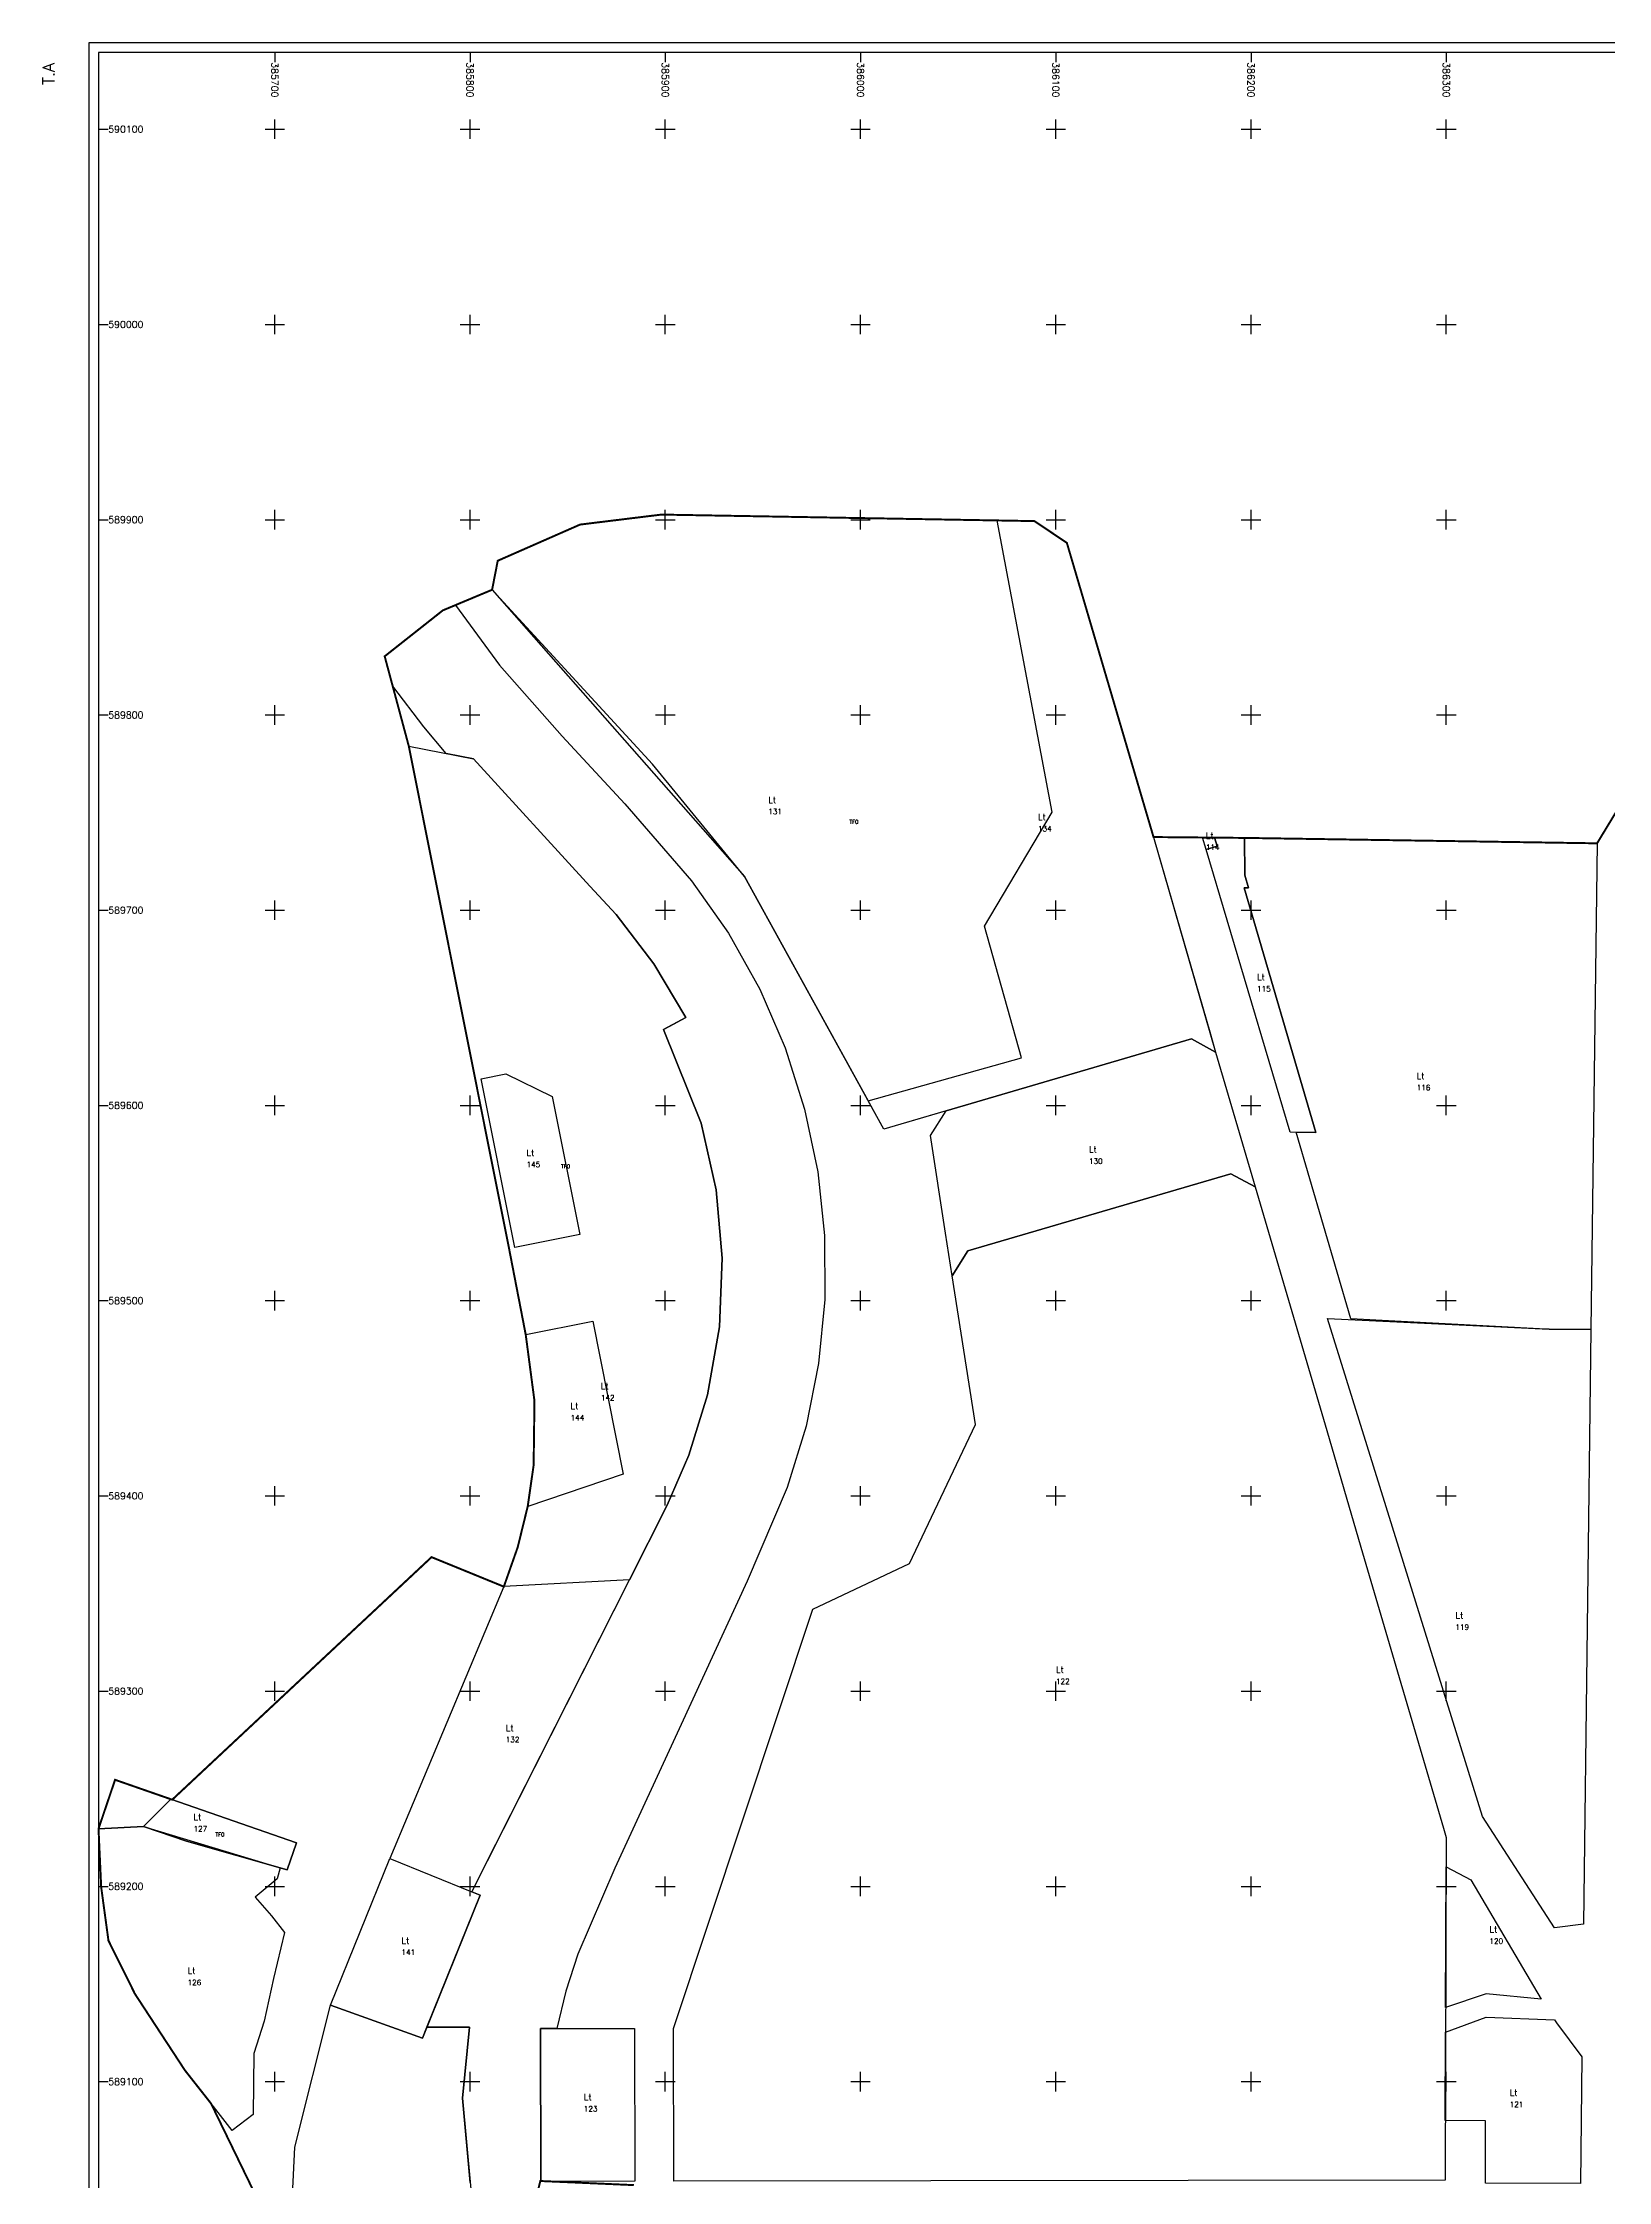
# Model space of a CAD drawing. Extents: x 385562 to 387872, y 587050 to 590157.
# Drawn here: x 385581 to 386383, y 589049 to 590144 of the extents above; entities that cross this region are included whole.
import ezdxf
from ezdxf.enums import TextEntityAlignment as Align

# ---------------------------------------------------------------- set-up
doc = ezdxf.new("R2010")
doc.units = 0
doc.header["$MEASUREMENT"] = 0
for name, color, linetype in [('cartouche', 7, 'CONTINUOUS'), ('croisillon', 7, 'CONTINUOUS'), ('L', 10, 'CONTINUOUS'), ('LOT', 10, 'CONTINUOUS'), ('LS', 7, 'CONTINUOUS'), ('PARCELLE', 160, 'CONTINUOUS'), ('TF', 160, 'CONTINUOUS'), ('TFNO', 160, 'CONTINUOUS')]:
    doc.layers.add(name, color=color, linetype=linetype)
doc.styles.add('ROMANC', font='romanc.shx', dxfattribs={"height": 10})

msp = doc.modelspace()

# ---------------------------------------------------------------- linework, layer by layer
at = {"layer": 'cartouche'}
for points in [[(385604.73, 587049.5), (387854.45, 587049.5), (387854.45, 590144.27), (385604.73, 590144.27)], [(385609.73, 587054.5), (387849.45, 587054.5), (387849.45, 590139.27), (385609.73, 590139.27)]]:
    msp.add_lwpolyline(points, close=True, dxfattribs=at)
at = {"layer": 'croisillon'}
for p, q in [((385700, 590139.27), (385700, 590134.27)), ((385800, 590139.27), (385800, 590134.27)), ((385900, 590139.27), (385900, 590134.27)), ((386000, 590139.27), (386000, 590134.27)), ((386100, 590139.27), (386100, 590134.27)), ((386200, 590139.27), (386200, 590134.27)), ((386300, 590139.27), (386300, 590134.27)), ((385609.73, 590100), (385614.73, 590100)), ((385695, 590100), (385705, 590100)), ((385700, 590095), (385700, 590105)), ((385795, 590100), (385805, 590100)), ((385800, 590095), (385800, 590105)), ((385895, 590100), (385905, 590100)), ((385900, 590095), (385900, 590105)), ((385995, 590100), (386005, 590100)), ((386000, 590095), (386000, 590105)), ((386095, 590100), (386105, 590100)), ((386100, 590095), (386100, 590105)), ((386195, 590100), (386205, 590100)), ((386200, 590095), (386200, 590105)), ((386295, 590100), (386305, 590100)), ((386300, 590095), (386300, 590105)), ((385609.73, 590000), (385614.73, 590000)), ((385695, 590000), (385705, 590000)), ((385700, 589995), (385700, 590005)), ((385795, 590000), (385805, 590000)), ((385800, 589995), (385800, 590005)), ((385895, 590000), (385905, 590000)), ((385900, 589995), (385900, 590005)), ((385995, 590000), (386005, 590000)), ((386000, 589995), (386000, 590005)), ((386095, 590000), (386105, 590000)), ((386100, 589995), (386100, 590005)), ((386195, 590000), (386205, 590000)), ((386200, 589995), (386200, 590005)), ((386295, 590000), (386305, 590000)), ((386300, 589995), (386300, 590005)), ((385609.73, 589900), (385614.73, 589900)), ((385695, 589900), (385705, 589900)), ((385700, 589895), (385700, 589905)), ((385795, 589900), (385805, 589900)), ((385800, 589895), (385800, 589905)), ((385895, 589900), (385905, 589900)), ((385900, 589895), (385900, 589905)), ((385995, 589900), (386005, 589900)), ((386000, 589895), (386000, 589905)), ((386095, 589900), (386105, 589900)), ((386100, 589895), (386100, 589905)), ((386195, 589900), (386205, 589900)), ((386200, 589895), (386200, 589905)), ((386295, 589900), (386305, 589900)), ((386300, 589895), (386300, 589905)), ((385609.73, 589800), (385614.73, 589800)), ((385695, 589800), (385705, 589800)), ((385700, 589795), (385700, 589805)), ((385795, 589800), (385805, 589800)), ((385800, 589795), (385800, 589805)), ((385895, 589800), (385905, 589800)), ((385900, 589795), (385900, 589805)), ((385995, 589800), (386005, 589800)), ((386000, 589795), (386000, 589805)), ((386095, 589800), (386105, 589800)), ((386100, 589795), (386100, 589805)), ((386195, 589800), (386205, 589800)), ((386200, 589795), (386200, 589805)), ((386295, 589800), (386305, 589800)), ((386300, 589795), (386300, 589805)), ((385700, 589695), (385700, 589705)), ((385800, 589695), (385800, 589705)), ((385900, 589695), (385900, 589705)), ((386000, 589695), (386000, 589705)), ((386100, 589695), (386100, 589705)), ((386200, 589695), (386200, 589705)), ((386300, 589695), (386300, 589705)), ((385609.73, 589700), (385614.73, 589700)), ((385695, 589700), (385705, 589700)), ((385795, 589700), (385805, 589700)), ((385895, 589700), (385905, 589700)), ((385995, 589700), (386005, 589700)), ((386095, 589700), (386105, 589700)), ((386195, 589700), (386205, 589700)), ((386295, 589700), (386305, 589700)), ((385700, 589595), (385700, 589605)), ((385800, 589595), (385800, 589605)), ((385900, 589595), (385900, 589605)), ((386000, 589595), (386000, 589605)), ((386100, 589595), (386100, 589605)), ((386200, 589595), (386200, 589605)), ((386300, 589595), (386300, 589605)), ((385609.73, 589600), (385614.73, 589600)), ((385695, 589600), (385705, 589600)), ((385795, 589600), (385805, 589600)), ((385895, 589600), (385905, 589600)), ((385995, 589600), (386005, 589600)), ((386095, 589600), (386105, 589600)), ((386195, 589600), (386205, 589600)), ((386295, 589600), (386305, 589600)), ((385700, 589495), (385700, 589505)), ((385800, 589495), (385800, 589505)), ((385900, 589495), (385900, 589505)), ((386000, 589495), (386000, 589505)), ((386100, 589495), (386100, 589505)), ((386200, 589495), (386200, 589505)), ((386300, 589495), (386300, 589505)), ((385609.73, 589500), (385614.73, 589500)), ((385695, 589500), (385705, 589500)), ((385795, 589500), (385805, 589500)), ((385895, 589500), (385905, 589500)), ((385995, 589500), (386005, 589500)), ((386095, 589500), (386105, 589500)), ((386195, 589500), (386205, 589500)), ((386295, 589500), (386305, 589500)), ((385700, 589395), (385700, 589405)), ((385800, 589395), (385800, 589405)), ((385900, 589395), (385900, 589405)), ((386000, 589395), (386000, 589405)), ((386100, 589395), (386100, 589405)), ((386200, 589395), (386200, 589405)), ((386300, 589395), (386300, 589405)), ((385609.73, 589400), (385614.73, 589400)), ((385695, 589400), (385705, 589400)), ((385795, 589400), (385805, 589400)), ((385895, 589400), (385905, 589400)), ((385995, 589400), (386005, 589400)), ((386095, 589400), (386105, 589400)), ((386195, 589400), (386205, 589400)), ((386295, 589400), (386305, 589400)), ((385609.73, 589300), (385614.73, 589300)), ((385695, 589300), (385705, 589300)), ((385700, 589295), (385700, 589305)), ((385795, 589300), (385805, 589300)), ((385800, 589295), (385800, 589305)), ((385895, 589300), (385905, 589300)), ((385900, 589295), (385900, 589305)), ((385995, 589300), (386005, 589300)), ((386000, 589295), (386000, 589305)), ((386095, 589300), (386105, 589300)), ((386100, 589295), (386100, 589305)), ((386195, 589300), (386205, 589300)), ((386200, 589295), (386200, 589305)), ((386295, 589300), (386305, 589300)), ((386300, 589295), (386300, 589305)), ((385609.73, 589200), (385614.73, 589200)), ((385695, 589200), (385705, 589200)), ((385700, 589195), (385700, 589205)), ((385795, 589200), (385805, 589200)), ((385800, 589195), (385800, 589205)), ((385895, 589200), (385905, 589200)), ((385900, 589195), (385900, 589205)), ((385995, 589200), (386005, 589200)), ((386000, 589195), (386000, 589205)), ((386095, 589200), (386105, 589200)), ((386100, 589195), (386100, 589205)), ((386195, 589200), (386205, 589200)), ((386200, 589195), (386200, 589205)), ((386295, 589200), (386305, 589200)), ((386300, 589195), (386300, 589205)), ((385609.73, 589100), (385614.73, 589100)), ((385695, 589100), (385705, 589100)), ((385700, 589095), (385700, 589105)), ((385795, 589100), (385805, 589100)), ((385800, 589095), (385800, 589105)), ((385895, 589100), (385905, 589100)), ((385900, 589095), (385900, 589105)), ((385995, 589100), (386005, 589100)), ((386000, 589095), (386000, 589105)), ((386095, 589100), (386105, 589100)), ((386100, 589095), (386100, 589105)), ((386195, 589100), (386205, 589100)), ((386200, 589095), (386200, 589105)), ((386295, 589100), (386305, 589100)), ((386300, 589095), (386300, 589105))]:
    msp.add_line(p, q, dxfattribs=at)
at = {"layer": 'L'}
for points in [[(385814.2, 589878.97), (385811.3, 589864.1), (385940.54, 589717.271), (386003.94, 589602.399), (386082.398, 589624.381), (386063.513, 589691.785), (386098.229, 589750.256), (386070.004, 589899.612), (385898.03, 589902.61), (385856.37, 589897.5)], [(386070.004, 589899.612), (386089.08, 589899.28), (386105.68, 589888.12), (386150.06, 589737.45), (386179.195, 589636.573), (386181.869, 589627.314), (386169.459, 589634.092), (386043.896, 589597.236), (386011.963, 589587.863), (386003.94, 589602.399), (386082.398, 589624.381), (386063.513, 589691.785), (386098.229, 589750.256)], [(386175.143, 589737.282), (386181.26, 589737.23), (386182.58, 589732.8), (386176.97, 589731.14)], [(386196.63, 589737.01), (386196.83, 589717.96), (386198.63, 589711.43), (386196.46, 589711.44), (386233.18, 589586.17), (386220.03, 589586.26), (386176.97, 589731.14), (386182.58, 589732.8), (386181.26, 589737.23)], [(386377.23, 589734.24), (386374.124, 589485.205), (386352.688, 589485.391), (386347.695, 589485.655), (386251.044, 589490.773), (386223.18, 589586.238), (386233.18, 589586.17), (386196.46, 589711.44), (386198.63, 589711.43), (386196.83, 589717.96), (386196.63, 589737.01)], [(386169.459, 589634.092), (386181.869, 589627.314), (386202.147, 589558.229), (386189.738, 589565.007), (386055.04, 589525.469), (386046.98, 589512.777), (386043.589, 589534.615), (386035.838, 589584.537), (386043.896, 589597.236)], [(385818.406, 589616.138), (385842.132, 589604.558), (385856.226, 589533.951), (385822.884, 589527.296), (385805.658, 589613.593)], [(386046.98, 589512.777), (386055.04, 589525.469), (386189.738, 589565.007), (386202.147, 589558.229), (386238.76, 589433.491), (386256.302, 589373.716), (386298.541, 589229.786), (386299.949, 589224.988), (386299.39, 589049.492), (385904.39, 589048.988), (385904.29, 589127.268), (385975.644, 589342.056), (386025.117, 589365.414), (386058.821, 589436.51)], [(385828.52, 589482.65), (385862.84, 589489.5), (385878.5, 589411.05), (385829.54, 589394.57), (385832.58, 589415.75), (385833, 589448.69)], [(386374.124, 589485.205), (386370.327, 589180.729), (386355.461, 589178.73), (386318.569, 589235.853), (386275.724, 589373.567), (386239.23, 589490.869), (386352.688, 589485.391)], [(385817.32, 589353.52), (385758.89, 589214.23), (385800.86, 589197.27), (385881.74, 589357.05)], [(385711.052, 589222.28), (385706.336, 589208.49), (385702.73, 589209.52), (385654.78, 589223.22), (385632.71, 589230.6), (385609.73, 589229.55), (385618.21, 589254.59), (385646.83, 589244.63)], [(385609.73, 589229.55), (385632.71, 589230.6), (385702.73, 589209.52), (385701.17, 589203.91), (385689.98, 589194.44), (385698.246, 589184.835), (385704.99, 589176.36), (385699.4, 589152.83), (385694.58, 589131.03), (385689.22, 589114.4), (385688.97, 589083.14), (385678.21, 589074.99), (385667.36, 589088.79), (385653.95, 589105.84), (385628.36, 589144.97), (385614.81, 589172.26), (385611.1, 589199.55)], [(385758.89, 589214.23), (385800.86, 589197.27), (385805.25, 589195.5), (385775.65, 589122.26), (385728.54, 589139.13)], [(386299.901, 589209.988), (386312.604, 589203.428), (386348.545, 589142.196), (386320.485, 589144.977), (386299.672, 589137.988)], [(385777.898, 589127.823), (385799.78, 589127.85), (385796.21, 589091.54), (385808.08, 588961.07), (385790.8, 588925), (385758.2, 588902), (385707.411, 589006.349), (385710.342, 589066.433), (385728.54, 589139.13), (385775.65, 589122.26)], [(386299.632, 589125.316), (386320.426, 589132.977), (386355.403, 589131.706), (386356.506, 589130.038), (386369.479, 589112.734), (386368.668, 589047.739), (386320.009, 589047.978), (386320.166, 589079.978), (386299.487, 589080.079)], [(385836.15, 589127.18), (385844.4, 589127.19), (385884.29, 589127.241), (385884.39, 589048.962), (385836.25, 589048.9)]]:
    msp.add_lwpolyline(points, close=True, dxfattribs=at)
msp.add_lwpolyline([(385800.14, 589048.33), (385796.21, 589091.54), (385799.78, 589127.85), (385777.898, 589127.823), (385805.25, 589195.5), (385800.86, 589197.27), (385813.17, 589221.58), (385881.74, 589357.05), (385900.94, 589395.3), (385912.15, 589420.8), (385921.64, 589451.73), (385927.76, 589486.62), (385929.2, 589521.75), (385926.06, 589556.68), (385918.4, 589590.96), (385899.08, 589638.93), (385902, 589640.46), (385910.6, 589644.95), (385894.18, 589672.44), (385874.81, 589697.71), (385861.34, 589712.29), (385801.86, 589777.46), (385787.81, 589780.25), (385776.31, 589793.88), (385760.39, 589814.75), (385756.29, 589830.02), (385786.08, 589853.55), (385792.53, 589856.25), (385815.1, 589825.42), (385847.22, 589789.14), (385879.27, 589754.4), (385913.5, 589715.11), (385932.32, 589688.21), (385948.35, 589659.56), (385961.41, 589629.44), (385971.36, 589598.15), (385978.1, 589566.02), (385981.56, 589533.37), (385981.72, 589500.54), (385978.56, 589467.86), (385972.12, 589435.67), (385962.46, 589404.29), (385941.98, 589356.38), (385908.07, 589282.89), (385874.15, 589209.4), (385855.25, 589165.35), (385849.1, 589146.33), (385844.4, 589127.19), (385836.15, 589127.18), (385836.25, 589048.9)], dxfattribs=at)
at = {"layer": 'LS', "const_width": 1}
for points in [[(385707.411, 589006.349), (385667.36, 589088.79), (385653.95, 589105.84), (385628.36, 589144.97), (385614.81, 589172.26), (385611.1, 589199.55), (385609.73, 589229.55), (385618.21, 589254.59), (385647.471, 589244.407), (385780.29, 589368.64), (385817.32, 589353.52), (385824.43, 589373.74), (385829.54, 589394.57), (385832.58, 589415.75), (385833, 589448.69), (385829.671, 589473.928), (385828.52, 589482.65), (385819.65, 589528.44), (385803.61, 589608.74), (385768.63, 589784.05), (385760.39, 589814.75), (385756.29, 589830.02), (385786.08, 589853.55), (385811.3, 589864.1), (385814.2, 589878.97), (385856.37, 589897.5), (385898.03, 589902.61), (386070.004, 589899.612), (386089.08, 589899.28), (386105.68, 589888.12), (386150.06, 589737.45), (386196.63, 589737.01), (386377.23, 589734.24), (386399.63, 589771.13)], [(385883.9, 589047), (385836, 589049.1), (385820.5, 588987)], [(385820.5, 588987), (385836, 589049.1), (385883.9, 589047)]]:
    msp.add_lwpolyline(points, dxfattribs=at)
at = {"layer": 'TF'}
for points in [[(385811.3, 589864.1), (385814.2, 589878.97), (385856.37, 589897.5), (385898.03, 589902.61), (386089.08, 589899.28), (386105.68, 589888.12), (386150.06, 589737.45), (386181.869, 589627.314), (386169.459, 589634.092), (386011.963, 589587.863), (385940.54, 589717.271), (385893.507, 589774.79)], [(385768.63, 589784.05), (385801.86, 589777.46), (385861.34, 589712.29), (385874.81, 589697.71), (385894.18, 589672.44), (385910.6, 589644.95), (385899.08, 589638.93), (385918.4, 589590.96), (385926.06, 589556.68), (385929.2, 589521.75), (385927.76, 589486.62), (385921.64, 589451.73), (385912.15, 589420.8), (385900.94, 589395.3), (385881.74, 589357.05), (385817.32, 589353.52), (385824.43, 589373.74), (385829.54, 589394.57), (385832.58, 589415.75), (385833, 589448.69), (385829.09, 589479.072), (385819.65, 589528.44), (385803.61, 589608.74), (385786.44, 589694.86)], [(385646.83, 589244.63), (385632.71, 589230.6), (385654.78, 589223.22), (385706.336, 589208.49), (385711.052, 589222.28)]]:
    msp.add_lwpolyline(points, close=True, dxfattribs=at)

# ---------------------------------------------------------------- texts
at = {"layer": 'cartouche', "style": 'ROMANC'}
msp.add_text('T.A', height=6.02, rotation=90, dxfattribs=at).set_placement((385589, 590134), align=Align.BOTTOM_RIGHT)
at = {"layer": 'croisillon', "style": 'ROMANC'}
for s, p in [('385700', (385700, 590134.27)), ('385800', (385800, 590134.27)), ('385900', (385900, 590134.27)), ('386000', (386000, 590134.27)), ('386100', (386100, 590134.27)), ('386200', (386200, 590134.27)), ('386300', (386300, 590134.27))]:
    msp.add_text(s, height=3.5, rotation=270, dxfattribs=at).set_placement(p, align=Align.MIDDLE_LEFT)
for s, p in [('590100', (385614.73, 590100)), ('590000', (385614.73, 590000)), ('589900', (385614.73, 589900)), ('589800', (385614.73, 589800)), ('589700', (385614.73, 589700)), ('589600', (385614.73, 589600)), ('589500', (385614.73, 589500)), ('589400', (385614.73, 589400)), ('589300', (385614.73, 589300)), ('589200', (385614.73, 589200)), ('589100', (385614.73, 589100))]:
    msp.add_text(s, height=3.5, dxfattribs=at).set_placement(p, align=Align.MIDDLE_LEFT)
at = {"layer": 'LOT', "style": 'ROMANC'}
for p in [(385954.7645, 589756.5045), (386092.9045, 589747.7375), (386178.8615, 589738.211), (386205.075, 589665.7), (386286.845, 589615.1075), (385830.942, 589575.717), (386118.9925, 589577.4345), (385869.005, 589456.29), (385853.51, 589446.035), (386306.677, 589338.7995), (386102.1195, 589310.9975), (385820.315, 589281.16), (385660.391, 589235.54), (386324.1085, 589177.988), (385766.895, 589172.245), (385657.36, 589156.795), (385860.27, 589092.0705), (386334.483, 589094.358)]:
    msp.add_text('Lt', height=3.23, dxfattribs=at).set_placement(p, align=Align.MIDDLE)
at = {"layer": 'PARCELLE', "style": 'ROMANC'}
for s, p in [('131', (385956.2645, 589750.5045)), ('134', (386094.4045, 589741.7375)), ('114', (386180.3615, 589732.211)), ('115', (386206.575, 589659.7)), ('116', (386288.345, 589609.1075)), ('145', (385832.442, 589569.717)), ('130', (386120.4925, 589571.4345)), ('142', (385870.505, 589450.29)), ('144', (385855.01, 589440.035)), ('119', (386308.177, 589332.7995)), ('122', (386103.6195, 589304.9975)), ('132', (385821.815, 589275.16)), ('127', (385661.891, 589229.54)), ('141', (385768.395, 589166.245)), ('120', (386325.6085, 589171.988)), ('126', (385658.86, 589150.795)), ('123', (385861.77, 589086.0705)), ('121', (386335.983, 589088.358))]:
    msp.add_text(s, height=2.73, dxfattribs=at).set_placement(p, align=Align.MIDDLE)
at = {"layer": 'TFNO', "style": 'ROMANC'}
for p in [(385996.5845, 589745.2365), (385848.915, 589568.785), (385671.881, 589226.56)]:
    msp.add_text('TF0', height=2, dxfattribs=at).set_placement(p, align=Align.MIDDLE)

doc.saveas('drawing.dxf')
